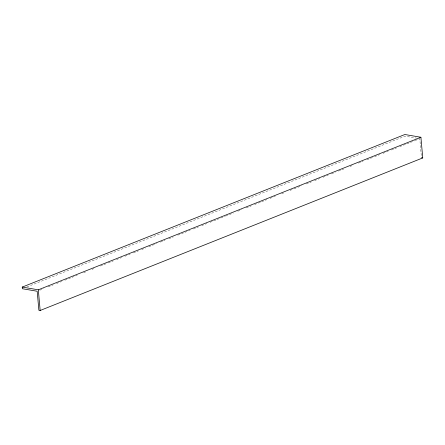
<?xml version="1.0" encoding="UTF-8"?>
<svg xmlns="http://www.w3.org/2000/svg" width="445" height="445" viewBox="0 0 445 445"><rect width="100%" height="100%" fill="white"/><g stroke="black" fill="none" stroke-linecap="round" stroke-linejoin="round"><path stroke-width="0.33" stroke-dasharray="2.23 1.67" d="M26.911 286.93L404.989 136.17L416.409 138.117M39.761 290.223L43.632 288.677M48.149 286.875L53.305 284.817M56.532 283.532L61.694 281.474M64.92 280.189L71.372 277.613M72.018 277.357L77.18 275.299M83.632 272.729L85.568 271.956M92.02 269.381L93.956 268.608M100.403 266.038L107.501 263.206M108.146 262.951L113.308 260.892M116.534 259.607L121.696 257.549M124.923 256.259L130.085 254.201M133.311 252.916L138.473 250.858M141.699 249.573L145.571 248.026M148.791 246.741L156.534 243.654M160.406 242.113L164.923 240.311M168.794 238.765L173.311 236.968M177.828 235.166L184.28 232.59M184.925 232.335L190.087 230.276M193.314 228.991L198.47 226.933M201.696 225.648L206.858 223.59M210.085 222.3L216.537 219.73M217.182 219.468L224.925 216.381M225.571 216.125L228.797 214.84M229.442 214.585L233.314 213.038M237.83 211.236L241.702 209.695M246.213 207.893L251.375 205.835M254.601 204.55L261.054 201.974M261.699 201.719L266.861 199.66M270.087 198.375L275.249 196.317M281.702 193.742L283.637 192.974M290.09 190.399L293.311 189.114M293.956 188.858L297.182 187.567M297.827 187.312L301.699 185.771M306.216 183.969L311.378 181.91M314.604 180.626L319.766 178.567M322.992 177.277L328.154 175.219M331.38 173.934L335.252 172.387M338.478 171.103L343.635 169.044M350.087 166.474L352.023 165.701M358.475 163.126L362.992 161.329M366.864 159.783L373.961 156.952M374.607 156.696L379.769 154.638M382.995 153.353L388.157 151.294M391.378 150.01L396.54 147.951M399.766 146.661L406.218 144.091M406.864 143.835L414.607 140.748M415.252 140.487L419.769 138.69L421.404 157.024"/><path stroke-width="0.67" d="M22.25 287.081L404.839 134.518L420.903 137.255L422.75 157.919L40.161 310.482L38.876 310.265L37.18 291.252L22.4 288.733L22.25 287.081L38.315 289.817L420.903 137.255M421.465 157.702L422.75 157.919M38.315 289.817L40.161 310.482"/></g></svg>
